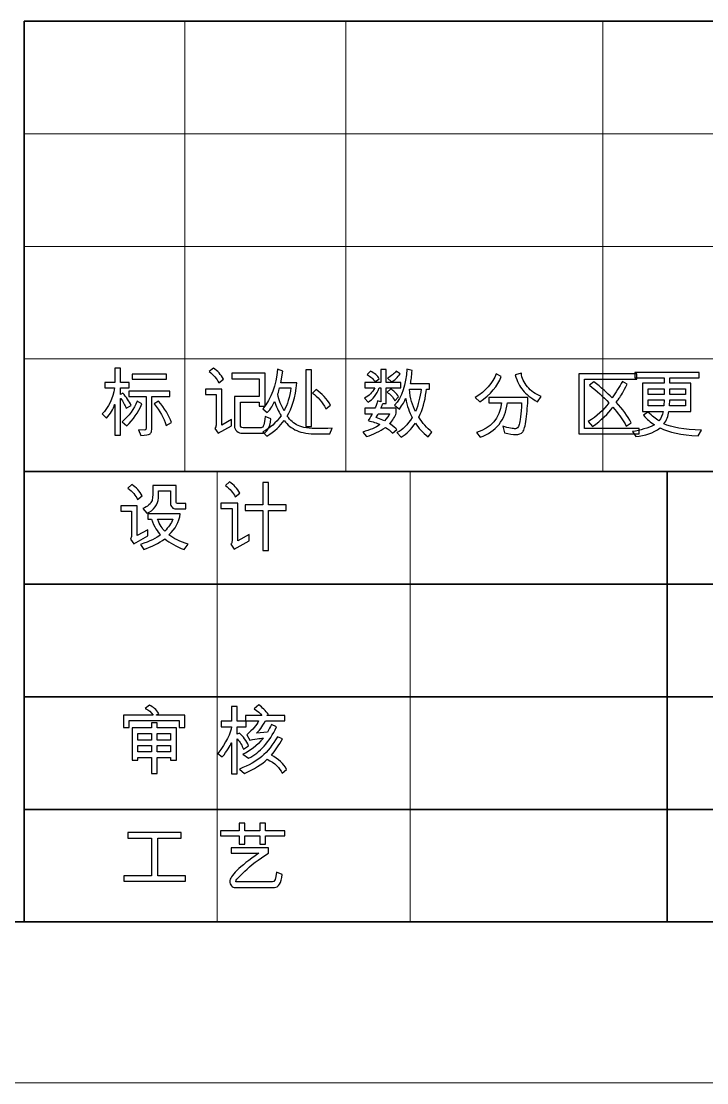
# Model space of a CAD drawing. Header units: millimetres. Extents: x -945 to 945, y -155 to 148.
# Drawn here: x 280.7 to 323.3, y -148.5 to -82.5 of the extents above; entities that cross this region are included whole.
import ezdxf

# ---------------------------------------------------------------- set-up
doc = ezdxf.new("R2010")
doc.units = ezdxf.units.MM
doc.header["$MEASUREMENT"] = 0
doc.layers.add('layer 1', color=7, linetype='Continuous')

msp = doc.modelspace()

# ---------------------------------------------------------------- linework, layer by layer
at = {"layer": 'layer 1', "lineweight": 35}
for points in [[(460.8888, -82.5), (460.8888, -82.5), (280.8888, -82.5), (280.8888, -82.5)], [(280.8888, -82.5), (280.8888, -82.5), (280.8888, -138.5), (280.8888, -138.5)], [(410.8888, -110.5), (410.8888, -110.5), (280.8888, -110.5), (280.8888, -110.5)], [(320.8888, -110.5), (320.8888, -110.5), (320.8888, -138.5), (320.8888, -138.5)], [(360.8888, -117.5), (360.8888, -117.5), (280.8888, -117.5), (280.8888, -117.5)], [(360.8888, -124.5), (360.8888, -124.5), (280.8888, -124.5), (280.8888, -124.5)], [(360.8888, -131.5), (360.8888, -131.5), (280.8888, -131.5), (280.8888, -131.5)], [(60.8888, -138.5), (60.8888, -138.5), (460.8888, -138.5), (460.8888, -138.5)], [(460.8888, -138.5), (460.8888, -138.5), (280.8888, -138.5), (280.8888, -138.5)]]:
    msp.add_open_spline(points, degree=3, dxfattribs=at)
at = {"layer": 'layer 1', "lineweight": 18}
for points in [[(290.8888, -82.5), (290.8888, -82.5), (290.8888, -110.5), (290.8888, -110.5)], [(300.8888, -82.5), (300.8888, -82.5), (300.8888, -110.5), (300.8888, -110.5)], [(316.8888, -82.5), (316.8888, -82.5), (316.8888, -110.5), (316.8888, -110.5)], [(360.8888, -89.5), (360.8888, -89.5), (280.8888, -89.5), (280.8888, -89.5)], [(360.8888, -96.5), (360.8888, -96.5), (280.8888, -96.5), (280.8888, -96.5)], [(360.8888, -103.5), (360.8888, -103.5), (280.8888, -103.5), (280.8888, -103.5)], [(292.8888, -110.5), (292.8888, -110.5), (292.8888, -138.5), (292.8888, -138.5)], [(304.8888, -110.5), (304.8888, -110.5), (304.8888, -138.5), (304.8888, -138.5)], [(50.8888, -148.5), (50.8888, -148.5), (470.8888, -148.5), (470.8888, -148.5)]]:
    msp.add_open_spline(points, degree=3, dxfattribs=at)
at = {"layer": 'layer 1', "color": 3}
for points, knots in [([(287.5492, -106.3914), (287.5492, -106.3914), (287.2388, -106.5654), (287.2388, -106.5654), (287.1565, -106.3694), (287.0405, -106.1641), (286.8923, -105.9477), (286.8923, -105.9477), (286.8829, -105.9477), (286.8829, -105.9477), (286.8829, -105.9477), (286.8829, -108.2446), (286.8829, -108.2446), (286.8829, -108.2446), (286.5247, -108.2446), (286.5247, -108.2446), (286.5247, -108.2446), (286.5247, -106.3295), (286.5247, -106.3295), (286.5247, -106.3295), (286.5153, -106.3295), (286.5153, -106.3295), (286.4329, -106.6203), (286.262, -106.9009), (286.0034, -107.1722), (286.0034, -107.1722), (285.7392, -106.9174), (285.7392, -106.9174), (286.1468, -106.5051), (286.4008, -105.9665), (286.5019, -105.3002), (286.5019, -105.3002), (285.914, -105.3002), (285.914, -105.3002), (285.914, -105.3002), (285.914, -104.956), (285.914, -104.956), (285.914, -104.956), (286.5247, -104.956), (286.5247, -104.956), (286.5247, -104.956), (286.5247, -104.0671), (286.5247, -104.0671), (286.5247, -104.0671), (286.8829, -104.0671), (286.8829, -104.0671), (286.8829, -104.0671), (286.8829, -104.956), (286.8829, -104.956), (286.8829, -104.956), (287.4183, -104.956), (287.4183, -104.956), (287.4183, -104.956), (287.4183, -105.3002), (287.4183, -105.3002), (287.4183, -105.3002), (286.8829, -105.3002), (286.8829, -105.3002), (286.8829, -105.3002), (286.8829, -105.7141), (286.8829, -105.7141), (286.8829, -105.7141), (287.0185, -105.6286), (287.0185, -105.6286), (287.2435, -105.8646), (287.4207, -106.1186), (287.5492, -106.3914)], [0, 0, 0, 0, 0.0454545, 0.0454545, 0.0454545, 0.0909091, 0.0909091, 0.0909091, 0.1363636, 0.1363636, 0.1363636, 0.1818182, 0.1818182, 0.1818182, 0.2272727, 0.2272727, 0.2272727, 0.2727273, 0.2727273, 0.2727273, 0.3181818, 0.3181818, 0.3181818, 0.3636364, 0.3636364, 0.3636364, 0.4090909, 0.4090909, 0.4090909, 0.4545455, 0.4545455, 0.4545455, 0.5, 0.5, 0.5, 0.5454545, 0.5454545, 0.5454545, 0.5909091, 0.5909091, 0.5909091, 0.6363636, 0.6363636, 0.6363636, 0.6818182, 0.6818182, 0.6818182, 0.7272727, 0.7272727, 0.7272727, 0.7727273, 0.7727273, 0.7727273, 0.8181818, 0.8181818, 0.8181818, 0.8636364, 0.8636364, 0.8636364, 0.9090909, 0.9090909, 0.9090909, 0.9545455, 0.9545455, 0.9545455, 1, 1, 1, 1]), ([(293.2857, -104.7538), (293.2857, -104.7538), (292.9894, -104.9788), (292.9894, -104.9788), (292.8703, -104.7279), (292.6727, -104.4912), (292.3968, -104.2693), (292.3968, -104.2693), (292.6563, -104.0624), (292.6563, -104.0624), (292.9165, -104.2403), (293.1266, -104.4708), (293.2857, -104.7538)], [0, 0, 0, 0, 0.25, 0.25, 0.25, 0.5, 0.5, 0.5, 0.75, 0.75, 0.75, 1, 1, 1, 1]), ([(300.0382, -107.804), (300.0382, -107.804), (299.8963, -108.1622), (299.8963, -108.1622), (299.8963, -108.1622), (299.1155, -108.1622), (299.1155, -108.1622), (298.5871, -108.1622), (298.1623, -108.0917), (297.8416, -107.9506), (297.521, -107.8095), (297.26, -107.5994), (297.0601, -107.3187), (296.8272, -107.6605), (296.469, -107.9882), (295.9853, -108.3018), (295.9853, -108.3018), (295.7392, -108.0242), (295.7392, -108.0242), (296.1742, -107.8024), (296.5505, -107.47), (296.8688, -107.0271), (296.6932, -106.7457), (296.5592, -106.4478), (296.4674, -106.1342), (296.4674, -106.1342), (296.458, -106.1342), (296.458, -106.1342), (296.3765, -106.3623), (296.2268, -106.5944), (296.0081, -106.8296), (296.0081, -106.8296), (295.7251, -106.5999), (295.7251, -106.5999), (296.2534, -105.9461), (296.5639, -105.1269), (296.6556, -104.1407), (296.6556, -104.1407), (296.9817, -104.2622), (296.9817, -104.2622), (296.9817, -104.2622), (296.8484, -104.9811), (296.8484, -104.9811), (296.8484, -104.9811), (297.8565, -104.9811), (297.8565, -104.9811), (297.7468, -105.9045), (297.5437, -106.5928), (297.2482, -107.0459), (297.4364, -107.3093), (297.6629, -107.5061), (297.9271, -107.6362), (298.1905, -107.7663), (298.6169, -107.8314), (299.2049, -107.8314), (299.4056, -107.8314), (299.6831, -107.822), (300.0382, -107.804)], [0, 0, 0, 0, 0.0526316, 0.0526316, 0.0526316, 0.1052632, 0.1052632, 0.1052632, 0.1578947, 0.1578947, 0.1578947, 0.2105263, 0.2105263, 0.2105263, 0.2631579, 0.2631579, 0.2631579, 0.3157895, 0.3157895, 0.3157895, 0.3684211, 0.3684211, 0.3684211, 0.4210526, 0.4210526, 0.4210526, 0.4736842, 0.4736842, 0.4736842, 0.5263158, 0.5263158, 0.5263158, 0.5789474, 0.5789474, 0.5789474, 0.6315789, 0.6315789, 0.6315789, 0.6842105, 0.6842105, 0.6842105, 0.7368421, 0.7368421, 0.7368421, 0.7894737, 0.7894737, 0.7894737, 0.8421053, 0.8421053, 0.8421053, 0.8947368, 0.8947368, 0.8947368, 0.9473684, 0.9473684, 0.9473684, 1, 1, 1, 1]), ([(298.7596, -107.7052), (298.7596, -107.7052), (298.4014, -107.7052), (298.4014, -107.7052), (298.4014, -107.7052), (298.4014, -104.1823), (298.4014, -104.1823), (298.4014, -104.1823), (298.7596, -104.1823), (298.7596, -104.1823), (298.7596, -104.1823), (298.7596, -107.7052), (298.7596, -107.7052)], [0, 0, 0, 0, 0.25, 0.25, 0.25, 0.5, 0.5, 0.5, 0.75, 0.75, 0.75, 1, 1, 1, 1]), ([(304.308, -105.3025), (304.308, -105.3025), (303.4049, -105.3025), (303.4049, -105.3025), (303.4049, -105.3025), (303.4049, -106.2698), (303.4049, -106.2698), (303.4049, -106.2698), (303.1917, -106.2698), (303.1917, -106.2698), (303.1713, -106.3247), (303.1313, -106.4219), (303.0702, -106.5615), (303.0702, -106.5615), (304.0344, -106.5615), (304.0344, -106.5615), (304.0344, -106.5615), (304.0344, -106.8735), (304.0344, -106.8735), (303.9544, -107.0969), (303.8157, -107.3132), (303.6165, -107.521), (303.8368, -107.6817), (303.9881, -107.8047), (304.0712, -107.8886), (304.0712, -107.8886), (303.8, -108.1136), (303.8, -108.1136), (303.6581, -107.9607), (303.5115, -107.8416), (303.3618, -107.7577), (303.002, -107.9921), (302.6084, -108.181), (302.1812, -108.3253), (302.1812, -108.3253), (301.9468, -108.0399), (301.9468, -108.0399), (302.3866, -107.9239), (302.744, -107.7687), (303.0192, -107.5743), (302.8248, -107.4779), (302.5771, -107.3971), (302.2753, -107.3328), (302.4297, -107.0937), (302.5191, -106.9518), (302.5442, -106.9056), (302.5442, -106.9056), (302.0777, -106.9056), (302.0777, -106.9056), (302.0777, -106.9056), (302.0777, -106.5615), (302.0777, -106.5615), (302.0777, -106.5615), (302.7072, -106.5615), (302.7072, -106.5615), (302.748, -106.4815), (302.7989, -106.3318), (302.8585, -106.1107), (302.8585, -106.1107), (303.0655, -106.1617), (303.0655, -106.1617), (303.0655, -106.1617), (303.0655, -105.3025), (303.0655, -105.3025), (303.0655, -105.3025), (302.9753, -105.3025), (302.9753, -105.3025), (302.8177, -105.7164), (302.5857, -106.0096), (302.28, -106.182), (302.28, -106.182), (302.0589, -105.9273), (302.0589, -105.9273), (302.3364, -105.7846), (302.5481, -105.5769), (302.6931, -105.3025), (302.6931, -105.3025), (302.0777, -105.3025), (302.0777, -105.3025), (302.0777, -105.3025), (302.0777, -104.9583), (302.0777, -104.9583), (302.0777, -104.9583), (303.0655, -104.9583), (303.0655, -104.9583), (303.0655, -104.9583), (303.0655, -104.1454), (303.0655, -104.1454), (303.0655, -104.1454), (303.4049, -104.1454), (303.4049, -104.1454), (303.4049, -104.1454), (303.4049, -104.9583), (303.4049, -104.9583), (303.4049, -104.9583), (304.308, -104.9583), (304.308, -104.9583), (304.308, -104.9583), (304.308, -105.3025), (304.308, -105.3025)], [0, 0, 0, 0, 0.030303, 0.030303, 0.030303, 0.0606061, 0.0606061, 0.0606061, 0.0909091, 0.0909091, 0.0909091, 0.1212121, 0.1212121, 0.1212121, 0.1515152, 0.1515152, 0.1515152, 0.1818182, 0.1818182, 0.1818182, 0.2121212, 0.2121212, 0.2121212, 0.2424242, 0.2424242, 0.2424242, 0.2727273, 0.2727273, 0.2727273, 0.3030303, 0.3030303, 0.3030303, 0.3333333, 0.3333333, 0.3333333, 0.3636364, 0.3636364, 0.3636364, 0.3939394, 0.3939394, 0.3939394, 0.4242424, 0.4242424, 0.4242424, 0.4545455, 0.4545455, 0.4545455, 0.4848485, 0.4848485, 0.4848485, 0.5151515, 0.5151515, 0.5151515, 0.5454545, 0.5454545, 0.5454545, 0.5757576, 0.5757576, 0.5757576, 0.6060606, 0.6060606, 0.6060606, 0.6363636, 0.6363636, 0.6363636, 0.6666667, 0.6666667, 0.6666667, 0.6969697, 0.6969697, 0.6969697, 0.7272727, 0.7272727, 0.7272727, 0.7575758, 0.7575758, 0.7575758, 0.7878788, 0.7878788, 0.7878788, 0.8181818, 0.8181818, 0.8181818, 0.8484848, 0.8484848, 0.8484848, 0.8787879, 0.8787879, 0.8787879, 0.9090909, 0.9090909, 0.9090909, 0.9393939, 0.9393939, 0.9393939, 0.969697, 0.969697, 0.969697, 1, 1, 1, 1]), ([(302.9753, -104.724), (302.9753, -104.724), (302.7229, -104.9121), (302.7229, -104.9121), (302.6084, -104.7436), (302.4422, -104.5962), (302.2243, -104.4692), (302.2243, -104.4692), (302.4266, -104.2575), (302.4266, -104.2575), (302.6806, -104.3728), (302.864, -104.528), (302.9753, -104.724)], [0, 0, 0, 0, 0.25, 0.25, 0.25, 0.5, 0.5, 0.5, 0.75, 0.75, 0.75, 1, 1, 1, 1]), ([(304.2688, -104.4276), (304.1277, -104.6377), (303.9528, -104.8023), (303.7428, -104.9215), (303.7428, -104.9215), (303.488, -104.6942), (303.488, -104.6942), (303.731, -104.5515), (303.9089, -104.408), (304.0203, -104.2622), (304.0203, -104.2622), (304.2688, -104.4276), (304.2688, -104.4276)], [0, 0, 0, 0, 0.25, 0.25, 0.25, 0.5, 0.5, 0.5, 0.75, 0.75, 0.75, 1, 1, 1, 1]), ([(306.2505, -108.0493), (306.2505, -108.0493), (306.0098, -108.3409), (306.0098, -108.3409), (305.6775, -108.0674), (305.4141, -107.7812), (305.2197, -107.4841), (304.9774, -107.8659), (304.6811, -108.1591), (304.3307, -108.3637), (304.3307, -108.3637), (304.0759, -108.0768), (304.0759, -108.0768), (304.4263, -107.9043), (304.7399, -107.5915), (305.0174, -107.14), (304.8379, -106.806), (304.7062, -106.4141), (304.6223, -105.9641), (304.6223, -105.9641), (304.6129, -105.9641), (304.6129, -105.9641), (304.5643, -106.1068), (304.4357, -106.3278), (304.2272, -106.6281), (304.2272, -106.6281), (303.9262, -106.3796), (303.9262, -106.3796), (304.3809, -105.8606), (304.6372, -105.1096), (304.6937, -104.1266), (304.6937, -104.1266), (305.0221, -104.2207), (305.0221, -104.2207), (304.99, -104.5672), (304.9555, -104.8408), (304.9186, -105.043), (304.9186, -105.043), (306.0945, -105.043), (306.0945, -105.043), (306.0945, -105.043), (306.0945, -105.3809), (306.0945, -105.3809), (306.0945, -105.3809), (305.9111, -105.3856), (305.9111, -105.3856), (305.9111, -105.3856), (305.8923, -105.5322), (305.8923, -105.5322), (305.8162, -106.1358), (305.6649, -106.6626), (305.4399, -107.1125), (305.6681, -107.4826), (305.9385, -107.7953), (306.2505, -108.0493)], [0, 0, 0, 0, 0.0555556, 0.0555556, 0.0555556, 0.1111111, 0.1111111, 0.1111111, 0.1666667, 0.1666667, 0.1666667, 0.2222222, 0.2222222, 0.2222222, 0.2777778, 0.2777778, 0.2777778, 0.3333333, 0.3333333, 0.3333333, 0.3888889, 0.3888889, 0.3888889, 0.4444444, 0.4444444, 0.4444444, 0.5, 0.5, 0.5, 0.5555556, 0.5555556, 0.5555556, 0.6111111, 0.6111111, 0.6111111, 0.6666667, 0.6666667, 0.6666667, 0.7222222, 0.7222222, 0.7222222, 0.7777778, 0.7777778, 0.7777778, 0.8333333, 0.8333333, 0.8333333, 0.8888889, 0.8888889, 0.8888889, 0.9444444, 0.9444444, 0.9444444, 1, 1, 1, 1]), ([(289.7332, -104.7632), (289.7332, -104.7632), (287.6018, -104.7632), (287.6018, -104.7632), (287.6018, -104.7632), (287.6018, -104.4394), (287.6018, -104.4394), (287.6018, -104.4394), (289.7332, -104.4394), (289.7332, -104.4394), (289.7332, -104.4394), (289.7332, -104.7632), (289.7332, -104.7632)], [0, 0, 0, 0, 0.25, 0.25, 0.25, 0.5, 0.5, 0.5, 0.75, 0.75, 0.75, 1, 1, 1, 1]), ([(296.2301, -107.2176), (296.1737, -107.8166), (295.9808, -108.116), (295.6539, -108.116), (295.6539, -108.116), (294.4522, -108.116), (294.4522, -108.116), (294.3299, -108.116), (294.2194, -108.0729), (294.1206, -107.9875), (294.0218, -107.902), (293.9724, -107.7962), (293.9724, -107.6707), (293.9724, -107.6707), (293.9724, -105.8309), (293.9724, -105.8309), (293.9724, -105.8309), (295.4972, -105.8309), (295.4972, -105.8309), (295.4972, -105.8309), (295.4972, -104.735), (295.4972, -104.735), (295.4972, -104.735), (293.8141, -104.735), (293.8141, -104.735), (293.8141, -104.735), (293.8141, -104.3908), (293.8141, -104.3908), (293.8141, -104.3908), (295.8695, -104.3908), (295.8695, -104.3908), (295.8695, -104.3908), (295.8695, -106.4329), (295.8695, -106.4329), (295.8695, -106.4329), (295.4972, -106.4329), (295.4972, -106.4329), (295.4972, -106.4329), (295.4972, -106.175), (295.4972, -106.175), (295.4972, -106.175), (294.3448, -106.175), (294.3448, -106.175), (294.3448, -106.175), (294.3448, -107.6174), (294.3448, -107.6174), (294.3448, -107.7217), (294.3981, -107.7734), (294.5055, -107.7734), (294.5055, -107.7734), (295.6281, -107.7734), (295.6281, -107.7734), (295.7739, -107.7734), (295.8538, -107.5406), (295.8695, -107.0734), (295.8695, -107.0734), (296.2301, -107.2176), (296.2301, -107.2176)], [0, 0, 0, 0, 0.0526316, 0.0526316, 0.0526316, 0.1052632, 0.1052632, 0.1052632, 0.1578947, 0.1578947, 0.1578947, 0.2105263, 0.2105263, 0.2105263, 0.2631579, 0.2631579, 0.2631579, 0.3157895, 0.3157895, 0.3157895, 0.3684211, 0.3684211, 0.3684211, 0.4210526, 0.4210526, 0.4210526, 0.4736842, 0.4736842, 0.4736842, 0.5263158, 0.5263158, 0.5263158, 0.5789474, 0.5789474, 0.5789474, 0.6315789, 0.6315789, 0.6315789, 0.6842105, 0.6842105, 0.6842105, 0.7368421, 0.7368421, 0.7368421, 0.7894737, 0.7894737, 0.7894737, 0.8421053, 0.8421053, 0.8421053, 0.8947368, 0.8947368, 0.8947368, 0.9473684, 0.9473684, 0.9473684, 1, 1, 1, 1]), ([(310.5602, -104.5875), (310.3431, -105.1809), (309.8994, -105.7077), (309.2283, -106.1671), (309.2283, -106.1671), (308.9461, -105.8943), (308.9461, -105.8943), (309.5905, -105.4914), (310.0248, -104.9975), (310.2482, -104.4127), (310.2482, -104.4127), (310.5602, -104.5875), (310.5602, -104.5875)], [0, 0, 0, 0, 0.25, 0.25, 0.25, 0.5, 0.5, 0.5, 0.75, 0.75, 0.75, 1, 1, 1, 1]), ([(313.0429, -105.8324), (313.0429, -105.8324), (312.8179, -106.1624), (312.8179, -106.1624), (312.4126, -105.9241), (312.11, -105.6834), (311.9117, -105.442), (311.7134, -105.1998), (311.5495, -104.8823), (311.4194, -104.4887), (311.4194, -104.4887), (311.8145, -104.3759), (311.8145, -104.3759), (311.8419, -104.6839), (311.9673, -104.9677), (312.19, -105.228), (312.4126, -105.4882), (312.6972, -105.6897), (313.0429, -105.8324)], [0, 0, 0, 0, 0.1666667, 0.1666667, 0.1666667, 0.3333333, 0.3333333, 0.3333333, 0.5, 0.5, 0.5, 0.6666667, 0.6666667, 0.6666667, 0.8333333, 0.8333333, 0.8333333, 1, 1, 1, 1]), ([(319.1408, -108.1559), (319.1408, -108.1559), (315.3787, -108.1559), (315.3787, -108.1559), (315.3787, -108.1559), (315.3787, -104.4221), (315.3787, -104.4221), (315.3787, -104.4221), (318.9863, -104.4221), (318.9863, -104.4221), (318.9863, -104.4221), (318.9863, -104.7615), (318.9863, -104.7615), (318.9863, -104.7615), (315.737, -104.7615), (315.737, -104.7615), (315.737, -104.7615), (315.737, -107.8188), (315.737, -107.8188), (315.737, -107.8188), (319.1408, -107.8188), (319.1408, -107.8188), (319.1408, -107.8188), (319.1408, -108.1559), (319.1408, -108.1559)], [0, 0, 0, 0, 0.125, 0.125, 0.125, 0.25, 0.25, 0.25, 0.375, 0.375, 0.375, 0.5, 0.5, 0.5, 0.625, 0.625, 0.625, 0.75, 0.75, 0.75, 0.875, 0.875, 0.875, 1, 1, 1, 1]), ([(318.6539, -107.4606), (318.6539, -107.4606), (318.3412, -107.6667), (318.3412, -107.6667), (318.3412, -107.6667), (318.2675, -107.5358), (318.2675, -107.5358), (318.0793, -107.2113), (317.8238, -106.8664), (317.5008, -106.5003), (317.2115, -106.9048), (316.7937, -107.3022), (316.2489, -107.6942), (316.2489, -107.6942), (315.9714, -107.3939), (315.9714, -107.3939), (316.5115, -107.0569), (316.9411, -106.6665), (317.2594, -106.2228), (316.9152, -105.8488), (316.5123, -105.4851), (316.0513, -105.1316), (316.0513, -105.1316), (316.3202, -104.9113), (316.3202, -104.9113), (316.7874, -105.2727), (317.1661, -105.6074), (317.4569, -105.917), (317.7007, -105.5737), (317.9139, -105.2342), (318.0974, -104.8972), (318.0974, -104.8972), (318.3984, -105.0626), (318.3984, -105.0626), (318.1624, -105.5172), (317.9947, -105.8112), (317.8935, -105.9437), (317.7924, -106.0762), (317.7321, -106.1585), (317.7117, -106.1906), (318.1068, -106.6116), (318.4211, -107.0349), (318.6539, -107.4606)], [0, 0, 0, 0, 0.0714286, 0.0714286, 0.0714286, 0.1428571, 0.1428571, 0.1428571, 0.2142857, 0.2142857, 0.2142857, 0.2857143, 0.2857143, 0.2857143, 0.3571429, 0.3571429, 0.3571429, 0.4285714, 0.4285714, 0.4285714, 0.5, 0.5, 0.5, 0.5714286, 0.5714286, 0.5714286, 0.6428571, 0.6428571, 0.6428571, 0.7142857, 0.7142857, 0.7142857, 0.7857143, 0.7857143, 0.7857143, 0.8571429, 0.8571429, 0.8571429, 0.9285714, 0.9285714, 0.9285714, 1, 1, 1, 1]), ([(323.0242, -107.9208), (323.0242, -107.9208), (322.8031, -108.2837), (322.8031, -108.2837), (321.7621, -108.2273), (320.9797, -108.0611), (320.4561, -107.7851), (320.0092, -108.0995), (319.502, -108.279), (318.936, -108.3253), (318.936, -108.3253), (318.7244, -108.0101), (318.7244, -108.0101), (319.2237, -107.9325), (319.68, -107.7946), (320.0931, -107.597), (319.8564, -107.4457), (319.6282, -107.245), (319.4111, -106.995), (319.4111, -106.995), (319.6847, -106.8115), (319.6847, -106.8115), (319.9528, -107.0475), (320.1817, -107.2254), (320.3714, -107.3469), (320.5015, -107.1862), (320.5878, -106.9887), (320.6309, -106.7543), (320.6309, -106.7543), (319.3515, -106.7543), (319.3515, -106.7543), (319.3515, -106.7543), (319.3515, -105.0109), (319.3515, -105.0109), (319.3515, -105.0109), (320.6999, -105.0109), (320.6999, -105.0109), (320.6999, -105.0109), (320.6999, -104.6754), (320.6999, -104.6754), (320.6999, -104.6754), (318.8624, -104.6754), (318.8624, -104.6754), (318.8624, -104.6754), (318.8624, -104.3336), (318.8624, -104.3336), (318.8624, -104.3336), (322.8744, -104.3336), (322.8744, -104.3336), (322.8744, -104.3336), (322.8744, -104.6754), (322.8744, -104.6754), (322.8744, -104.6754), (321.0581, -104.6754), (321.0581, -104.6754), (321.0581, -104.6754), (321.0581, -105.0109), (321.0581, -105.0109), (321.0581, -105.0109), (322.3602, -105.0109), (322.3602, -105.0109), (322.3602, -105.0109), (322.3602, -106.7543), (322.3602, -106.7543), (322.3602, -106.7543), (320.9868, -106.7543), (320.9868, -106.7543), (320.9452, -107.0545), (320.8433, -107.3117), (320.681, -107.5257), (321.1373, -107.7569), (321.9181, -107.8886), (323.0242, -107.9208)], [0, 0, 0, 0, 0.0416667, 0.0416667, 0.0416667, 0.0833333, 0.0833333, 0.0833333, 0.125, 0.125, 0.125, 0.1666667, 0.1666667, 0.1666667, 0.2083333, 0.2083333, 0.2083333, 0.25, 0.25, 0.25, 0.2916667, 0.2916667, 0.2916667, 0.3333333, 0.3333333, 0.3333333, 0.375, 0.375, 0.375, 0.4166667, 0.4166667, 0.4166667, 0.4583333, 0.4583333, 0.4583333, 0.5, 0.5, 0.5, 0.5416667, 0.5416667, 0.5416667, 0.5833333, 0.5833333, 0.5833333, 0.625, 0.625, 0.625, 0.6666667, 0.6666667, 0.6666667, 0.7083333, 0.7083333, 0.7083333, 0.75, 0.75, 0.75, 0.7916667, 0.7916667, 0.7916667, 0.8333333, 0.8333333, 0.8333333, 0.875, 0.875, 0.875, 0.9166667, 0.9166667, 0.9166667, 0.9583333, 0.9583333, 0.9583333, 1, 1, 1, 1]), ([(289.9488, -105.8309), (289.9488, -105.8309), (288.8396, -105.8309), (288.8396, -105.8309), (288.8396, -105.8309), (288.8396, -107.6747), (288.8396, -107.6747), (288.8396, -107.8432), (288.8262, -107.9624), (288.8004, -108.0321), (288.7745, -108.1019), (288.7377, -108.1497), (288.6906, -108.1772), (288.6428, -108.2038), (288.4586, -108.232), (288.1372, -108.2626), (288.1372, -108.2626), (288.0063, -107.9004), (288.0063, -107.9004), (288.0063, -107.9004), (288.4014, -107.9185), (288.4014, -107.9185), (288.4547, -107.9185), (288.4813, -107.8714), (288.4813, -107.7781), (288.4813, -107.7781), (288.4813, -105.8309), (288.4813, -105.8309), (288.4813, -105.8309), (287.3948, -105.8309), (287.3948, -105.8309), (287.3948, -105.8309), (287.3948, -105.5071), (287.3948, -105.5071), (287.3948, -105.5071), (289.9488, -105.5071), (289.9488, -105.5071), (289.9488, -105.5071), (289.9488, -105.8309), (289.9488, -105.8309)], [0, 0, 0, 0, 0.0769231, 0.0769231, 0.0769231, 0.1538462, 0.1538462, 0.1538462, 0.2307692, 0.2307692, 0.2307692, 0.3076923, 0.3076923, 0.3076923, 0.3846154, 0.3846154, 0.3846154, 0.4615385, 0.4615385, 0.4615385, 0.5384615, 0.5384615, 0.5384615, 0.6153846, 0.6153846, 0.6153846, 0.6923077, 0.6923077, 0.6923077, 0.7692308, 0.7692308, 0.7692308, 0.8461538, 0.8461538, 0.8461538, 0.9230769, 0.9230769, 0.9230769, 1, 1, 1, 1]), ([(293.7749, -107.6566), (293.7749, -107.6566), (292.9526, -108.116), (292.9526, -108.116), (292.9526, -108.116), (292.7417, -107.815), (292.7417, -107.815), (292.795, -107.7648), (292.8217, -107.699), (292.8217, -107.6174), (292.8217, -107.6174), (292.8217, -105.7141), (292.8217, -105.7141), (292.8217, -105.7141), (292.1577, -105.7141), (292.1577, -105.7141), (292.1577, -105.7141), (292.1577, -105.3692), (292.1577, -105.3692), (292.1577, -105.3692), (293.1776, -105.3692), (293.1776, -105.3692), (293.1776, -105.3692), (293.1776, -107.6088), (293.1776, -107.6088), (293.1776, -107.6088), (293.7749, -107.2662), (293.7749, -107.2662), (293.7749, -107.2662), (293.7749, -107.6566), (293.7749, -107.6566)], [0, 0, 0, 0, 0.1, 0.1, 0.1, 0.2, 0.2, 0.2, 0.3, 0.3, 0.3, 0.4, 0.4, 0.4, 0.5, 0.5, 0.5, 0.6, 0.6, 0.6, 0.7, 0.7, 0.7, 0.8, 0.8, 0.8, 0.9, 0.9, 0.9, 1, 1, 1, 1]), ([(297.485, -105.3025), (297.485, -105.3025), (296.7794, -105.3025), (296.7794, -105.3025), (296.7089, -105.551), (296.6713, -105.6811), (296.665, -105.6929), (296.7442, -106.0746), (296.8743, -106.4141), (297.0554, -106.7128), (297.2647, -106.3302), (297.4081, -105.8599), (297.485, -105.3025)], [0, 0, 0, 0, 0.25, 0.25, 0.25, 0.5, 0.5, 0.5, 0.75, 0.75, 0.75, 1, 1, 1, 1]), ([(299.9488, -106.3639), (299.9488, -106.3639), (299.6572, -106.5912), (299.6572, -106.5912), (299.4228, -106.1703), (299.1453, -105.8497), (298.8239, -105.6309), (298.8239, -105.6309), (299.0418, -105.406), (299.0418, -105.406), (299.4126, -105.6435), (299.7144, -105.9625), (299.9488, -106.3639)], [0, 0, 0, 0, 0.25, 0.25, 0.25, 0.5, 0.5, 0.5, 0.75, 0.75, 0.75, 1, 1, 1, 1]), ([(304.1794, -105.8426), (304.1794, -105.8426), (303.945, -106.0927), (303.945, -106.0927), (303.8251, -105.8708), (303.6652, -105.6944), (303.4645, -105.5643), (303.4645, -105.5643), (303.6808, -105.3668), (303.6808, -105.3668), (303.8705, -105.4632), (304.0367, -105.6215), (304.1794, -105.8426)], [0, 0, 0, 0, 0.25, 0.25, 0.25, 0.5, 0.5, 0.5, 0.75, 0.75, 0.75, 1, 1, 1, 1]), ([(305.5779, -105.3856), (305.5779, -105.3856), (304.8473, -105.3856), (304.8473, -105.3856), (304.91, -105.9367), (305.037, -106.4), (305.2283, -106.7747), (305.4015, -106.3427), (305.5183, -105.8794), (305.5779, -105.3856)], [0, 0, 0, 0, 0.3333333, 0.3333333, 0.3333333, 0.6666667, 0.6666667, 0.6666667, 1, 1, 1, 1]), ([(320.6999, -105.707), (320.6999, -105.707), (320.6999, -105.3534), (320.6999, -105.3534), (320.6999, -105.3534), (319.7074, -105.3534), (319.7074, -105.3534), (319.7074, -105.3534), (319.7074, -105.707), (319.7074, -105.707), (319.7074, -105.707), (320.6999, -105.707), (320.6999, -105.707)], [0, 0, 0, 0, 0.25, 0.25, 0.25, 0.5, 0.5, 0.5, 0.75, 0.75, 0.75, 1, 1, 1, 1]), ([(322.0223, -105.707), (322.0223, -105.707), (322.0223, -105.3534), (322.0223, -105.3534), (322.0223, -105.3534), (321.0581, -105.3534), (321.0581, -105.3534), (321.0581, -105.3534), (321.0581, -105.707), (321.0581, -105.707), (321.0581, -105.707), (322.0223, -105.707), (322.0223, -105.707)], [0, 0, 0, 0, 0.25, 0.25, 0.25, 0.5, 0.5, 0.5, 0.75, 0.75, 0.75, 1, 1, 1, 1]), ([(288.2077, -106.2832), (287.9796, -106.839), (287.6684, -107.2937), (287.2733, -107.6472), (287.2733, -107.6472), (286.9817, -107.4113), (286.9817, -107.4113), (287.4073, -107.0373), (287.7186, -106.6093), (287.9161, -106.1272), (287.9161, -106.1272), (288.2077, -106.2832), (288.2077, -106.2832)], [0, 0, 0, 0, 0.25, 0.25, 0.25, 0.5, 0.5, 0.5, 0.75, 0.75, 0.75, 1, 1, 1, 1]), ([(290.0617, -107.4497), (290.0617, -107.4497), (289.7238, -107.6316), (289.7238, -107.6316), (289.5725, -107.1628), (289.3209, -106.7152), (288.9705, -106.2879), (288.9705, -106.2879), (289.2488, -106.1131), (289.2488, -106.1131), (289.625, -106.574), (289.8963, -107.0201), (290.0617, -107.4497)], [0, 0, 0, 0, 0.25, 0.25, 0.25, 0.5, 0.5, 0.5, 0.75, 0.75, 0.75, 1, 1, 1, 1]), ([(312.2205, -105.8849), (312.2072, -106.3623), (312.1719, -106.8131), (312.1163, -107.2364), (312.0606, -107.6597), (311.9869, -107.9254), (311.896, -108.0336), (311.8051, -108.141), (311.6624, -108.1951), (311.4672, -108.1951), (311.2822, -108.1951), (311.0486, -108.1622), (310.7672, -108.0963), (310.7672, -108.0963), (310.659, -107.6856), (310.659, -107.6856), (311.0298, -107.7898), (311.2963, -107.8416), (311.4586, -107.8416), (311.5456, -107.8416), (311.6177, -107.7506), (311.6742, -107.5695), (311.7306, -107.3877), (311.7831, -106.9416), (311.8302, -106.229), (311.8302, -106.229), (310.9459, -106.229), (310.9459, -106.229), (310.8142, -107.3069), (310.2498, -108.0187), (309.2511, -108.3629), (309.2511, -108.3629), (309.0261, -108.0618), (309.0261, -108.0618), (309.9315, -107.8125), (310.4473, -107.2019), (310.5743, -106.229), (310.5743, -106.229), (309.7841, -106.229), (309.7841, -106.229), (309.7841, -106.229), (309.7841, -105.8849), (309.7841, -105.8849), (309.7841, -105.8849), (312.2205, -105.8849), (312.2205, -105.8849)], [0, 0, 0, 0, 0.0666667, 0.0666667, 0.0666667, 0.1333333, 0.1333333, 0.1333333, 0.2, 0.2, 0.2, 0.2666667, 0.2666667, 0.2666667, 0.3333333, 0.3333333, 0.3333333, 0.4, 0.4, 0.4, 0.4666667, 0.4666667, 0.4666667, 0.5333333, 0.5333333, 0.5333333, 0.6, 0.6, 0.6, 0.6666667, 0.6666667, 0.6666667, 0.7333333, 0.7333333, 0.7333333, 0.8, 0.8, 0.8, 0.8666667, 0.8666667, 0.8666667, 0.9333333, 0.9333333, 0.9333333, 1, 1, 1, 1]), ([(320.6952, -106.0488), (320.6952, -106.0488), (319.7074, -106.0488), (319.7074, -106.0488), (319.7074, -106.0488), (319.7074, -106.4117), (319.7074, -106.4117), (319.7074, -106.4117), (320.6763, -106.4117), (320.6763, -106.4117), (320.6763, -106.4117), (320.6952, -106.0488), (320.6952, -106.0488)], [0, 0, 0, 0, 0.25, 0.25, 0.25, 0.5, 0.5, 0.5, 0.75, 0.75, 0.75, 1, 1, 1, 1]), ([(322.0223, -106.4117), (322.0223, -106.4117), (322.0223, -106.0488), (322.0223, -106.0488), (322.0223, -106.0488), (321.0487, -106.0488), (321.0487, -106.0488), (321.0487, -106.0488), (321.026, -106.4117), (321.026, -106.4117), (321.026, -106.4117), (322.0223, -106.4117), (322.0223, -106.4117)], [0, 0, 0, 0, 0.25, 0.25, 0.25, 0.5, 0.5, 0.5, 0.75, 0.75, 0.75, 1, 1, 1, 1]), ([(303.6165, -106.9056), (303.6165, -106.9056), (302.911, -106.9056), (302.911, -106.9056), (302.8656, -106.9942), (302.8224, -107.0726), (302.7825, -107.14), (302.7825, -107.14), (303.3022, -107.3375), (303.3022, -107.3375), (303.4504, -107.1886), (303.5554, -107.0451), (303.6165, -106.9056)], [0, 0, 0, 0, 0.25, 0.25, 0.25, 0.5, 0.5, 0.5, 0.75, 0.75, 0.75, 1, 1, 1, 1]), ([(288.2388, -112.0062), (288.2388, -112.0062), (287.9425, -112.2359), (287.9425, -112.2359), (287.8233, -111.985), (287.6242, -111.7467), (287.3451, -111.5217), (287.3451, -111.5217), (287.596, -111.3085), (287.596, -111.3085), (287.8547, -111.481), (288.0687, -111.7138), (288.2388, -112.0062)], [0, 0, 0, 0, 0.25, 0.25, 0.25, 0.5, 0.5, 0.5, 0.75, 0.75, 0.75, 1, 1, 1, 1]), ([(290.9355, -112.8238), (290.9355, -112.8238), (290.3428, -112.8238), (290.3428, -112.8238), (290.237, -112.8238), (290.1523, -112.7901), (290.0888, -112.7219), (290.0254, -112.6537), (289.9932, -112.5698), (289.9932, -112.4703), (289.9932, -112.4703), (289.9932, -111.7036), (289.9932, -111.7036), (289.9932, -111.7036), (289.2422, -111.7036), (289.2422, -111.7036), (289.2422, -111.7036), (289.2422, -112.1418), (289.2422, -112.1418), (289.2422, -112.3394), (289.174, -112.5259), (289.0368, -112.7015), (288.8996, -112.8763), (288.728, -113.0072), (288.521, -113.0927), (288.521, -113.0927), (288.2686, -112.7964), (288.2686, -112.7964), (288.4215, -112.7446), (288.5485, -112.6702), (288.648, -112.573), (288.7476, -112.4758), (288.8118, -112.3856), (288.8409, -112.3025), (288.8699, -112.2202), (288.884, -112.1081), (288.884, -111.9678), (288.884, -111.9678), (288.884, -111.361), (288.884, -111.361), (288.884, -111.361), (290.3515, -111.361), (290.3515, -111.361), (290.3515, -111.361), (290.3515, -112.4248), (290.3515, -112.4248), (290.3515, -112.4616), (290.3773, -112.4797), (290.4275, -112.4797), (290.4275, -112.4797), (290.9355, -112.4797), (290.9355, -112.4797), (290.9355, -112.4797), (290.9355, -112.8238), (290.9355, -112.8238)], [0, 0, 0, 0, 0.0555556, 0.0555556, 0.0555556, 0.1111111, 0.1111111, 0.1111111, 0.1666667, 0.1666667, 0.1666667, 0.2222222, 0.2222222, 0.2222222, 0.2777778, 0.2777778, 0.2777778, 0.3333333, 0.3333333, 0.3333333, 0.3888889, 0.3888889, 0.3888889, 0.4444444, 0.4444444, 0.4444444, 0.5, 0.5, 0.5, 0.5555556, 0.5555556, 0.5555556, 0.6111111, 0.6111111, 0.6111111, 0.6666667, 0.6666667, 0.6666667, 0.7222222, 0.7222222, 0.7222222, 0.7777778, 0.7777778, 0.7777778, 0.8333333, 0.8333333, 0.8333333, 0.8888889, 0.8888889, 0.8888889, 0.9444444, 0.9444444, 0.9444444, 1, 1, 1, 1]), ([(294.3061, -111.8408), (294.3061, -111.8408), (294.0098, -112.0665), (294.0098, -112.0665), (293.8922, -111.8212), (293.6923, -111.5844), (293.4109, -111.3563), (293.4109, -111.3563), (293.6657, -111.1407), (293.6657, -111.1407), (293.9291, -111.321), (294.1423, -111.5547), (294.3061, -111.8408)], [0, 0, 0, 0, 0.25, 0.25, 0.25, 0.5, 0.5, 0.5, 0.75, 0.75, 0.75, 1, 1, 1, 1]), ([(297.1886, -112.9179), (297.1886, -112.9179), (296.0934, -112.9179), (296.0934, -112.9179), (296.0934, -112.9179), (296.0934, -115.4013), (296.0934, -115.4013), (296.0934, -115.4013), (295.7352, -115.4013), (295.7352, -115.4013), (295.7352, -115.4013), (295.7352, -112.9179), (295.7352, -112.9179), (295.7352, -112.9179), (294.6393, -112.9179), (294.6393, -112.9179), (294.6393, -112.9179), (294.6393, -112.5737), (294.6393, -112.5737), (294.6393, -112.5737), (295.7352, -112.5737), (295.7352, -112.5737), (295.7352, -112.5737), (295.7352, -111.1776), (295.7352, -111.1776), (295.7352, -111.1776), (296.0934, -111.1776), (296.0934, -111.1776), (296.0934, -111.1776), (296.0934, -112.5737), (296.0934, -112.5737), (296.0934, -112.5737), (297.1886, -112.5737), (297.1886, -112.5737), (297.1886, -112.5737), (297.1886, -112.9179), (297.1886, -112.9179)], [0, 0, 0, 0, 0.0833333, 0.0833333, 0.0833333, 0.1666667, 0.1666667, 0.1666667, 0.25, 0.25, 0.25, 0.3333333, 0.3333333, 0.3333333, 0.4166667, 0.4166667, 0.4166667, 0.5, 0.5, 0.5, 0.5833333, 0.5833333, 0.5833333, 0.6666667, 0.6666667, 0.6666667, 0.75, 0.75, 0.75, 0.8333333, 0.8333333, 0.8333333, 0.9166667, 0.9166667, 0.9166667, 1, 1, 1, 1]), ([(288.5837, -114.503), (288.5837, -114.503), (287.7081, -114.9968), (287.7081, -114.9968), (287.7081, -114.9968), (287.5019, -114.6958), (287.5019, -114.6958), (287.5411, -114.6253), (287.5615, -114.5547), (287.5615, -114.4849), (287.5615, -114.4849), (287.5615, -112.9641), (287.5615, -112.9641), (287.5615, -112.9641), (286.8952, -112.9641), (286.8952, -112.9641), (286.8952, -112.9641), (286.8952, -112.6223), (286.8952, -112.6223), (286.8952, -112.6223), (287.9198, -112.6223), (287.9198, -112.6223), (287.9198, -112.6223), (287.9198, -114.4755), (287.9198, -114.4755), (287.9198, -114.4755), (288.5837, -114.1173), (288.5837, -114.1173), (288.5837, -114.1173), (288.5837, -114.503), (288.5837, -114.503)], [0, 0, 0, 0, 0.1, 0.1, 0.1, 0.2, 0.2, 0.2, 0.3, 0.3, 0.3, 0.4, 0.4, 0.4, 0.5, 0.5, 0.5, 0.6, 0.6, 0.6, 0.7, 0.7, 0.7, 0.8, 0.8, 0.8, 0.9, 0.9, 0.9, 1, 1, 1, 1]), ([(294.8784, -114.8087), (294.8784, -114.8087), (293.9573, -115.3159), (293.9573, -115.3159), (293.9573, -115.3159), (293.7456, -115.0149), (293.7456, -115.0149), (293.7934, -114.9663), (293.817, -114.9004), (293.817, -114.8173), (293.817, -114.8173), (293.817, -112.8011), (293.817, -112.8011), (293.817, -112.8011), (293.1302, -112.8011), (293.1302, -112.8011), (293.1302, -112.8011), (293.1302, -112.4569), (293.1302, -112.4569), (293.1302, -112.4569), (294.1729, -112.4569), (294.1729, -112.4569), (294.1729, -112.4569), (294.1729, -114.804), (294.1729, -114.804), (294.1729, -114.804), (294.8784, -114.4183), (294.8784, -114.4183), (294.8784, -114.4183), (294.8784, -114.8087), (294.8784, -114.8087)], [0, 0, 0, 0, 0.1, 0.1, 0.1, 0.2, 0.2, 0.2, 0.3, 0.3, 0.3, 0.4, 0.4, 0.4, 0.5, 0.5, 0.5, 0.6, 0.6, 0.6, 0.7, 0.7, 0.7, 0.8, 0.8, 0.8, 0.9, 0.9, 0.9, 1, 1, 1, 1]), ([(291.0891, -115.0062), (291.0891, -115.0062), (290.832, -115.3457), (290.832, -115.3457), (290.3538, -115.1575), (289.9556, -114.9365), (289.6373, -114.6817), (289.2579, -114.9467), (288.8197, -115.1685), (288.3235, -115.3457), (288.3235, -115.3457), (288.1306, -115.0384), (288.1306, -115.0384), (288.7146, -114.8314), (289.127, -114.6323), (289.3684, -114.441), (289.1803, -114.2482), (288.9906, -113.9236), (288.7993, -113.4674), (288.7993, -113.4674), (288.579, -113.4674), (288.579, -113.4674), (288.579, -113.4674), (288.579, -113.1248), (288.579, -113.1248), (288.579, -113.1248), (290.6, -113.1248), (290.6, -113.1248), (290.5263, -113.6375), (290.2895, -114.0734), (289.8905, -114.4316), (290.1814, -114.6629), (290.5804, -114.8542), (291.0891, -115.0062)], [0, 0, 0, 0, 0.0909091, 0.0909091, 0.0909091, 0.1818182, 0.1818182, 0.1818182, 0.2727273, 0.2727273, 0.2727273, 0.3636364, 0.3636364, 0.3636364, 0.4545455, 0.4545455, 0.4545455, 0.5454545, 0.5454545, 0.5454545, 0.6363636, 0.6363636, 0.6363636, 0.7272727, 0.7272727, 0.7272727, 0.8181818, 0.8181818, 0.8181818, 0.9090909, 0.9090909, 0.9090909, 1, 1, 1, 1]), ([(290.1359, -113.4674), (290.1359, -113.4674), (289.185, -113.4674), (289.185, -113.4674), (289.3324, -113.8084), (289.4813, -114.0538), (289.6326, -114.2019), (289.8607, -113.9738), (290.0285, -113.7292), (290.1359, -113.4674)], [0, 0, 0, 0, 0.3333333, 0.3333333, 0.3333333, 0.6666667, 0.6666667, 0.6666667, 1, 1, 1, 1]), ([(290.8916, -126.4178), (290.8916, -126.4178), (290.5357, -126.4178), (290.5357, -126.4178), (290.5357, -126.4178), (290.5357, -125.9788), (290.5357, -125.9788), (290.5357, -125.9788), (287.4165, -125.9788), (287.4165, -125.9788), (287.4165, -125.9788), (287.4165, -126.4178), (287.4165, -126.4178), (287.4165, -126.4178), (287.0582, -126.4178), (287.0582, -126.4178), (287.0582, -126.4178), (287.0582, -125.6362), (287.0582, -125.6362), (287.0582, -125.6362), (288.9114, -125.6362), (288.9114, -125.6362), (288.7985, -125.4637), (288.6355, -125.3258), (288.4222, -125.2231), (288.4222, -125.2231), (288.6864, -125.0255), (288.6864, -125.0255), (288.9122, -125.1329), (289.1066, -125.3038), (289.2697, -125.5382), (289.2697, -125.5382), (289.1184, -125.6276), (289.1184, -125.6276), (289.1184, -125.6276), (289.1184, -125.6362), (289.1184, -125.6362), (289.1184, -125.6362), (290.8916, -125.6362), (290.8916, -125.6362), (290.8916, -125.6362), (290.8916, -126.4178), (290.8916, -126.4178)], [0, 0, 0, 0, 0.0714286, 0.0714286, 0.0714286, 0.1428571, 0.1428571, 0.1428571, 0.2142857, 0.2142857, 0.2142857, 0.2857143, 0.2857143, 0.2857143, 0.3571429, 0.3571429, 0.3571429, 0.4285714, 0.4285714, 0.4285714, 0.5, 0.5, 0.5, 0.5714286, 0.5714286, 0.5714286, 0.6428571, 0.6428571, 0.6428571, 0.7142857, 0.7142857, 0.7142857, 0.7857143, 0.7857143, 0.7857143, 0.8571429, 0.8571429, 0.8571429, 0.9285714, 0.9285714, 0.9285714, 1, 1, 1, 1]), ([(294.8462, -127.5497), (294.8462, -127.5497), (294.5225, -127.752), (294.5225, -127.752), (294.4504, -127.5302), (294.3234, -127.3169), (294.1407, -127.1131), (294.1407, -127.1131), (294.1407, -129.2995), (294.1407, -129.2995), (294.1407, -129.2995), (293.7825, -129.2995), (293.7825, -129.2995), (293.7825, -129.2995), (293.7825, -127.3616), (293.7825, -127.3616), (293.7825, -127.3616), (293.7738, -127.3616), (293.7738, -127.3616), (293.6954, -127.5788), (293.5089, -127.8704), (293.2133, -128.2365), (293.2133, -128.2365), (292.9264, -128.0248), (292.9264, -128.0248), (293.4587, -127.3334), (293.7448, -126.7784), (293.7825, -126.3598), (293.7825, -126.3598), (293.1396, -126.3598), (293.1396, -126.3598), (293.1396, -126.3598), (293.1396, -126.0274), (293.1396, -126.0274), (293.1396, -126.0274), (293.7825, -126.0274), (293.7825, -126.0274), (293.7825, -126.0274), (293.7825, -125.1039), (293.7825, -125.1039), (293.7825, -125.1039), (294.1407, -125.1086), (294.1407, -125.1086), (294.1407, -125.1086), (294.1407, -126.0274), (294.1407, -126.0274), (294.1407, -126.0274), (294.7012, -126.0227), (294.7012, -126.0227), (294.7012, -126.0227), (294.7012, -126.3598), (294.7012, -126.3598), (294.7012, -126.3598), (294.1368, -126.3598), (294.1368, -126.3598), (294.1368, -126.3598), (294.1368, -126.8262), (294.1368, -126.8262), (294.1368, -126.8262), (294.2763, -126.7596), (294.2763, -126.7596), (294.5186, -126.9618), (294.7083, -127.2252), (294.8462, -127.5497)], [0, 0, 0, 0, 0.047619, 0.047619, 0.047619, 0.0952381, 0.0952381, 0.0952381, 0.1428571, 0.1428571, 0.1428571, 0.1904762, 0.1904762, 0.1904762, 0.2380952, 0.2380952, 0.2380952, 0.2857143, 0.2857143, 0.2857143, 0.3333333, 0.3333333, 0.3333333, 0.3809524, 0.3809524, 0.3809524, 0.4285714, 0.4285714, 0.4285714, 0.4761905, 0.4761905, 0.4761905, 0.5238095, 0.5238095, 0.5238095, 0.5714286, 0.5714286, 0.5714286, 0.6190476, 0.6190476, 0.6190476, 0.6666667, 0.6666667, 0.6666667, 0.7142857, 0.7142857, 0.7142857, 0.7619048, 0.7619048, 0.7619048, 0.8095238, 0.8095238, 0.8095238, 0.8571429, 0.8571429, 0.8571429, 0.9047619, 0.9047619, 0.9047619, 0.952381, 0.952381, 0.952381, 1, 1, 1, 1]), ([(297.1086, -126.0039), (297.1086, -126.0039), (295.8912, -126.0039), (295.8912, -126.0039), (295.6858, -126.388), (295.5024, -126.6388), (295.3401, -126.7549), (295.3401, -126.7549), (295.3487, -126.7643), (295.3487, -126.7643), (295.3487, -126.7643), (296.0174, -126.6953), (296.0174, -126.6953), (296.117, -126.5393), (296.2032, -126.3809), (296.2769, -126.2202), (296.2769, -126.2202), (296.5912, -126.3739), (296.5912, -126.3739), (296.1381, -127.3122), (295.5565, -127.9629), (294.8462, -128.3258), (294.8462, -128.3258), (294.488, -128.0781), (294.488, -128.0781), (294.9223, -127.897), (295.3511, -127.5599), (295.7736, -127.0653), (295.6835, -127.0716), (295.3981, -127.1139), (294.9176, -127.1939), (294.9176, -127.1939), (294.7286, -126.8583), (294.7286, -126.8583), (295.112, -126.5432), (295.3589, -126.2579), (295.471, -126.0039), (295.471, -126.0039), (294.6534, -126.0039), (294.6534, -126.0039), (294.6534, -126.0039), (294.6534, -125.6597), (294.6534, -125.6597), (294.6534, -125.6597), (295.6795, -125.6597), (295.6795, -125.6597), (295.5729, -125.528), (295.4099, -125.3901), (295.1904, -125.2458), (295.1904, -125.2458), (295.4781, -125.0052), (295.4781, -125.0052), (295.7031, -125.1659), (295.9061, -125.3634), (296.0887, -125.5978), (296.0887, -125.5978), (296.008, -125.655), (296.008, -125.655), (296.008, -125.655), (296.008, -125.6644), (296.008, -125.6644), (296.008, -125.6644), (297.1086, -125.6644), (297.1086, -125.6644), (297.1086, -125.6644), (297.1086, -126.0039), (297.1086, -126.0039)], [0, 0, 0, 0, 0.0454545, 0.0454545, 0.0454545, 0.0909091, 0.0909091, 0.0909091, 0.1363636, 0.1363636, 0.1363636, 0.1818182, 0.1818182, 0.1818182, 0.2272727, 0.2272727, 0.2272727, 0.2727273, 0.2727273, 0.2727273, 0.3181818, 0.3181818, 0.3181818, 0.3636364, 0.3636364, 0.3636364, 0.4090909, 0.4090909, 0.4090909, 0.4545455, 0.4545455, 0.4545455, 0.5, 0.5, 0.5, 0.5454545, 0.5454545, 0.5454545, 0.5909091, 0.5909091, 0.5909091, 0.6363636, 0.6363636, 0.6363636, 0.6818182, 0.6818182, 0.6818182, 0.7272727, 0.7272727, 0.7272727, 0.7727273, 0.7727273, 0.7727273, 0.8181818, 0.8181818, 0.8181818, 0.8636364, 0.8636364, 0.8636364, 0.9090909, 0.9090909, 0.9090909, 0.9545455, 0.9545455, 0.9545455, 1, 1, 1, 1]), ([(290.3562, -128.434), (290.3562, -128.434), (289.9979, -128.434), (289.9979, -128.434), (289.9979, -128.434), (289.9979, -128.2757), (289.9979, -128.2757), (289.9979, -128.2757), (289.1576, -128.2757), (289.1576, -128.2757), (289.1576, -128.2757), (289.1576, -129.2673), (289.1576, -129.2673), (289.1576, -129.2673), (288.7993, -129.2673), (288.7993, -129.2673), (288.7993, -129.2673), (288.7993, -128.2757), (288.7993, -128.2757), (288.7993, -128.2757), (287.9566, -128.2757), (287.9566, -128.2757), (287.9566, -128.2757), (287.9566, -128.434), (287.9566, -128.434), (287.9566, -128.434), (287.6007, -128.434), (287.6007, -128.434), (287.6007, -128.434), (287.6007, -126.4358), (287.6007, -126.4358), (287.6007, -126.4358), (288.7993, -126.4358), (288.7993, -126.4358), (288.7993, -126.4358), (288.7993, -126.112), (288.7993, -126.112), (288.7993, -126.112), (289.1576, -126.112), (289.1576, -126.112), (289.1576, -126.112), (289.1576, -126.4358), (289.1576, -126.4358), (289.1576, -126.4358), (290.3562, -126.4358), (290.3562, -126.4358), (290.3562, -126.4358), (290.3562, -128.434), (290.3562, -128.434)], [0, 0, 0, 0, 0.0625, 0.0625, 0.0625, 0.125, 0.125, 0.125, 0.1875, 0.1875, 0.1875, 0.25, 0.25, 0.25, 0.3125, 0.3125, 0.3125, 0.375, 0.375, 0.375, 0.4375, 0.4375, 0.4375, 0.5, 0.5, 0.5, 0.5625, 0.5625, 0.5625, 0.625, 0.625, 0.625, 0.6875, 0.6875, 0.6875, 0.75, 0.75, 0.75, 0.8125, 0.8125, 0.8125, 0.875, 0.875, 0.875, 0.9375, 0.9375, 0.9375, 1, 1, 1, 1]), ([(288.7993, -127.1891), (288.7993, -127.1891), (288.7993, -126.7784), (288.7993, -126.7784), (288.7993, -126.7784), (287.9566, -126.7784), (287.9566, -126.7784), (287.9566, -126.7784), (287.9566, -127.1891), (287.9566, -127.1891), (287.9566, -127.1891), (288.7993, -127.1891), (288.7993, -127.1891)], [0, 0, 0, 0, 0.25, 0.25, 0.25, 0.5, 0.5, 0.5, 0.75, 0.75, 0.75, 1, 1, 1, 1]), ([(289.9979, -127.1891), (289.9979, -127.1891), (289.9979, -126.7784), (289.9979, -126.7784), (289.9979, -126.7784), (289.1576, -126.7784), (289.1576, -126.7784), (289.1576, -126.7784), (289.1576, -127.1891), (289.1576, -127.1891), (289.1576, -127.1891), (289.9979, -127.1891), (289.9979, -127.1891)], [0, 0, 0, 0, 0.25, 0.25, 0.25, 0.5, 0.5, 0.5, 0.75, 0.75, 0.75, 1, 1, 1, 1]), ([(297.216, -129.0125), (297.216, -129.0125), (296.9291, -129.2587), (296.9291, -129.2587), (296.7911, -128.9216), (296.4846, -128.63), (296.008, -128.3831), (295.6639, -128.7052), (295.1912, -129.0008), (294.5915, -129.272), (294.5915, -129.272), (294.2904, -128.9945), (294.2904, -128.9945), (294.8596, -128.768), (295.3213, -128.5046), (295.6748, -128.2043), (296.0292, -127.9041), (296.3514, -127.4972), (296.6422, -126.9822), (296.6422, -126.9822), (296.9495, -127.1178), (296.9495, -127.1178), (296.7261, -127.5309), (296.4972, -127.8665), (296.2628, -128.1236), (296.7073, -128.3658), (297.0247, -128.6621), (297.216, -129.0125)], [0, 0, 0, 0, 0.1111111, 0.1111111, 0.1111111, 0.2222222, 0.2222222, 0.2222222, 0.3333333, 0.3333333, 0.3333333, 0.4444444, 0.4444444, 0.4444444, 0.5555556, 0.5555556, 0.5555556, 0.6666667, 0.6666667, 0.6666667, 0.7777778, 0.7777778, 0.7777778, 0.8888889, 0.8888889, 0.8888889, 1, 1, 1, 1]), ([(288.7993, -127.9307), (288.7993, -127.9307), (288.7993, -127.5317), (288.7993, -127.5317), (288.7993, -127.5317), (287.9566, -127.5317), (287.9566, -127.5317), (287.9566, -127.5317), (287.9566, -127.9307), (287.9566, -127.9307), (287.9566, -127.9307), (288.7993, -127.9307), (288.7993, -127.9307)], [0, 0, 0, 0, 0.25, 0.25, 0.25, 0.5, 0.5, 0.5, 0.75, 0.75, 0.75, 1, 1, 1, 1]), ([(289.9979, -127.9307), (289.9979, -127.9307), (289.9979, -127.5317), (289.9979, -127.5317), (289.9979, -127.5317), (289.1576, -127.5317), (289.1576, -127.5317), (289.1576, -127.5317), (289.1576, -127.9307), (289.1576, -127.9307), (289.1576, -127.9307), (289.9979, -127.9307), (289.9979, -127.9307)], [0, 0, 0, 0, 0.25, 0.25, 0.25, 0.5, 0.5, 0.5, 0.75, 0.75, 0.75, 1, 1, 1, 1]), ([(297.1039, -133.1567), (297.1039, -133.1567), (295.9092, -133.1567), (295.9092, -133.1567), (295.9092, -133.1567), (295.9092, -133.6553), (295.9092, -133.6553), (295.9092, -133.6553), (295.5557, -133.6553), (295.5557, -133.6553), (295.5557, -133.6553), (295.5557, -133.1567), (295.5557, -133.1567), (295.5557, -133.1567), (294.6165, -133.1567), (294.6165, -133.1567), (294.6165, -133.1567), (294.6165, -133.6553), (294.6165, -133.6553), (294.6165, -133.6553), (294.263, -133.6553), (294.263, -133.6553), (294.263, -133.6553), (294.263, -133.1567), (294.263, -133.1567), (294.263, -133.1567), (293.1052, -133.1567), (293.1052, -133.1567), (293.1052, -133.1567), (293.1052, -132.8306), (293.1052, -132.8306), (293.1052, -132.8306), (294.263, -132.8306), (294.263, -132.8306), (294.263, -132.8306), (294.263, -132.3665), (294.263, -132.3665), (294.263, -132.3665), (294.6165, -132.3665), (294.6165, -132.3665), (294.6165, -132.3665), (294.6165, -132.8306), (294.6165, -132.8306), (294.6165, -132.8306), (295.5557, -132.8306), (295.5557, -132.8306), (295.5557, -132.8306), (295.5557, -132.3665), (295.5557, -132.3665), (295.5557, -132.3665), (295.9092, -132.3665), (295.9092, -132.3665), (295.9092, -132.3665), (295.9092, -132.8306), (295.9092, -132.8306), (295.9092, -132.8306), (297.1039, -132.8306), (297.1039, -132.8306), (297.1039, -132.8306), (297.1039, -133.1567), (297.1039, -133.1567)], [0, 0, 0, 0, 0.05, 0.05, 0.05, 0.1, 0.1, 0.1, 0.15, 0.15, 0.15, 0.2, 0.2, 0.2, 0.25, 0.25, 0.25, 0.3, 0.3, 0.3, 0.35, 0.35, 0.35, 0.4, 0.4, 0.4, 0.45, 0.45, 0.45, 0.5, 0.5, 0.5, 0.55, 0.55, 0.55, 0.6, 0.6, 0.6, 0.65, 0.65, 0.65, 0.7, 0.7, 0.7, 0.75, 0.75, 0.75, 0.8, 0.8, 0.8, 0.85, 0.85, 0.85, 0.9, 0.9, 0.9, 0.95, 0.95, 0.95, 1, 1, 1, 1]), ([(290.9167, -135.9678), (290.9167, -135.9678), (287.088, -135.9678), (287.088, -135.9678), (287.088, -135.9678), (287.088, -135.6253), (287.088, -135.6253), (287.088, -135.6253), (288.7993, -135.6253), (288.7993, -135.6253), (288.7993, -135.6253), (288.7993, -133.2923), (288.7993, -133.2923), (288.7993, -133.2923), (287.3365, -133.2923), (287.3365, -133.2923), (287.3365, -133.2923), (287.3365, -132.9497), (287.3365, -132.9497), (287.3365, -132.9497), (290.6619, -132.9497), (290.6619, -132.9497), (290.6619, -132.9497), (290.6619, -133.2923), (290.6619, -133.2923), (290.6619, -133.2923), (289.1991, -133.2923), (289.1991, -133.2923), (289.1991, -133.2923), (289.1991, -135.6253), (289.1991, -135.6253), (289.1991, -135.6253), (290.9167, -135.6253), (290.9167, -135.6253), (290.9167, -135.6253), (290.9167, -135.9678), (290.9167, -135.9678)], [0, 0, 0, 0, 0.0833333, 0.0833333, 0.0833333, 0.1666667, 0.1666667, 0.1666667, 0.25, 0.25, 0.25, 0.3333333, 0.3333333, 0.3333333, 0.4166667, 0.4166667, 0.4166667, 0.5, 0.5, 0.5, 0.5833333, 0.5833333, 0.5833333, 0.6666667, 0.6666667, 0.6666667, 0.75, 0.75, 0.75, 0.8333333, 0.8333333, 0.8333333, 0.9166667, 0.9166667, 0.9166667, 1, 1, 1, 1]), ([(296.9432, -135.55), (296.8742, -136.0886), (296.7135, -136.3582), (296.4603, -136.3582), (296.4603, -136.3582), (294.038, -136.3582), (294.038, -136.3582), (293.9275, -136.3582), (293.8413, -136.3206), (293.7778, -136.2469), (293.715, -136.1724), (293.6837, -136.0815), (293.6837, -135.9749), (293.6837, -135.8212), (293.8311, -135.5963), (294.125, -135.2991), (294.419, -135.002), (294.8729, -134.6469), (295.4867, -134.2338), (295.4867, -134.2338), (295.4867, -134.2291), (295.4867, -134.2291), (295.4867, -134.2291), (293.755, -134.2291), (293.755, -134.2291), (293.755, -134.2291), (293.755, -133.885), (293.755, -133.885), (293.755, -133.885), (296.084, -133.885), (296.084, -133.885), (296.084, -133.885), (296.084, -134.2197), (296.084, -134.2197), (295.4749, -134.6085), (294.9826, -134.9856), (294.6087, -135.3509), (294.234, -135.7162), (294.0466, -135.9239), (294.0466, -135.9749), (294.0466, -136.0023), (294.0592, -136.0156), (294.0835, -136.0156), (294.0835, -136.0156), (296.3271, -136.0156), (296.3271, -136.0156), (296.4635, -136.0156), (296.5489, -135.8134), (296.5826, -135.4097), (296.5826, -135.4097), (296.9432, -135.55), (296.9432, -135.55)], [0, 0, 0, 0, 0.0588235, 0.0588235, 0.0588235, 0.1176471, 0.1176471, 0.1176471, 0.1764706, 0.1764706, 0.1764706, 0.2352941, 0.2352941, 0.2352941, 0.2941176, 0.2941176, 0.2941176, 0.3529412, 0.3529412, 0.3529412, 0.4117647, 0.4117647, 0.4117647, 0.4705882, 0.4705882, 0.4705882, 0.5294118, 0.5294118, 0.5294118, 0.5882353, 0.5882353, 0.5882353, 0.6470588, 0.6470588, 0.6470588, 0.7058824, 0.7058824, 0.7058824, 0.7647059, 0.7647059, 0.7647059, 0.8235294, 0.8235294, 0.8235294, 0.8823529, 0.8823529, 0.8823529, 0.9411765, 0.9411765, 0.9411765, 1, 1, 1, 1])]:
    msp.add_open_spline(points, degree=3, knots=knots, dxfattribs=at)

doc.saveas('drawing.dxf')
